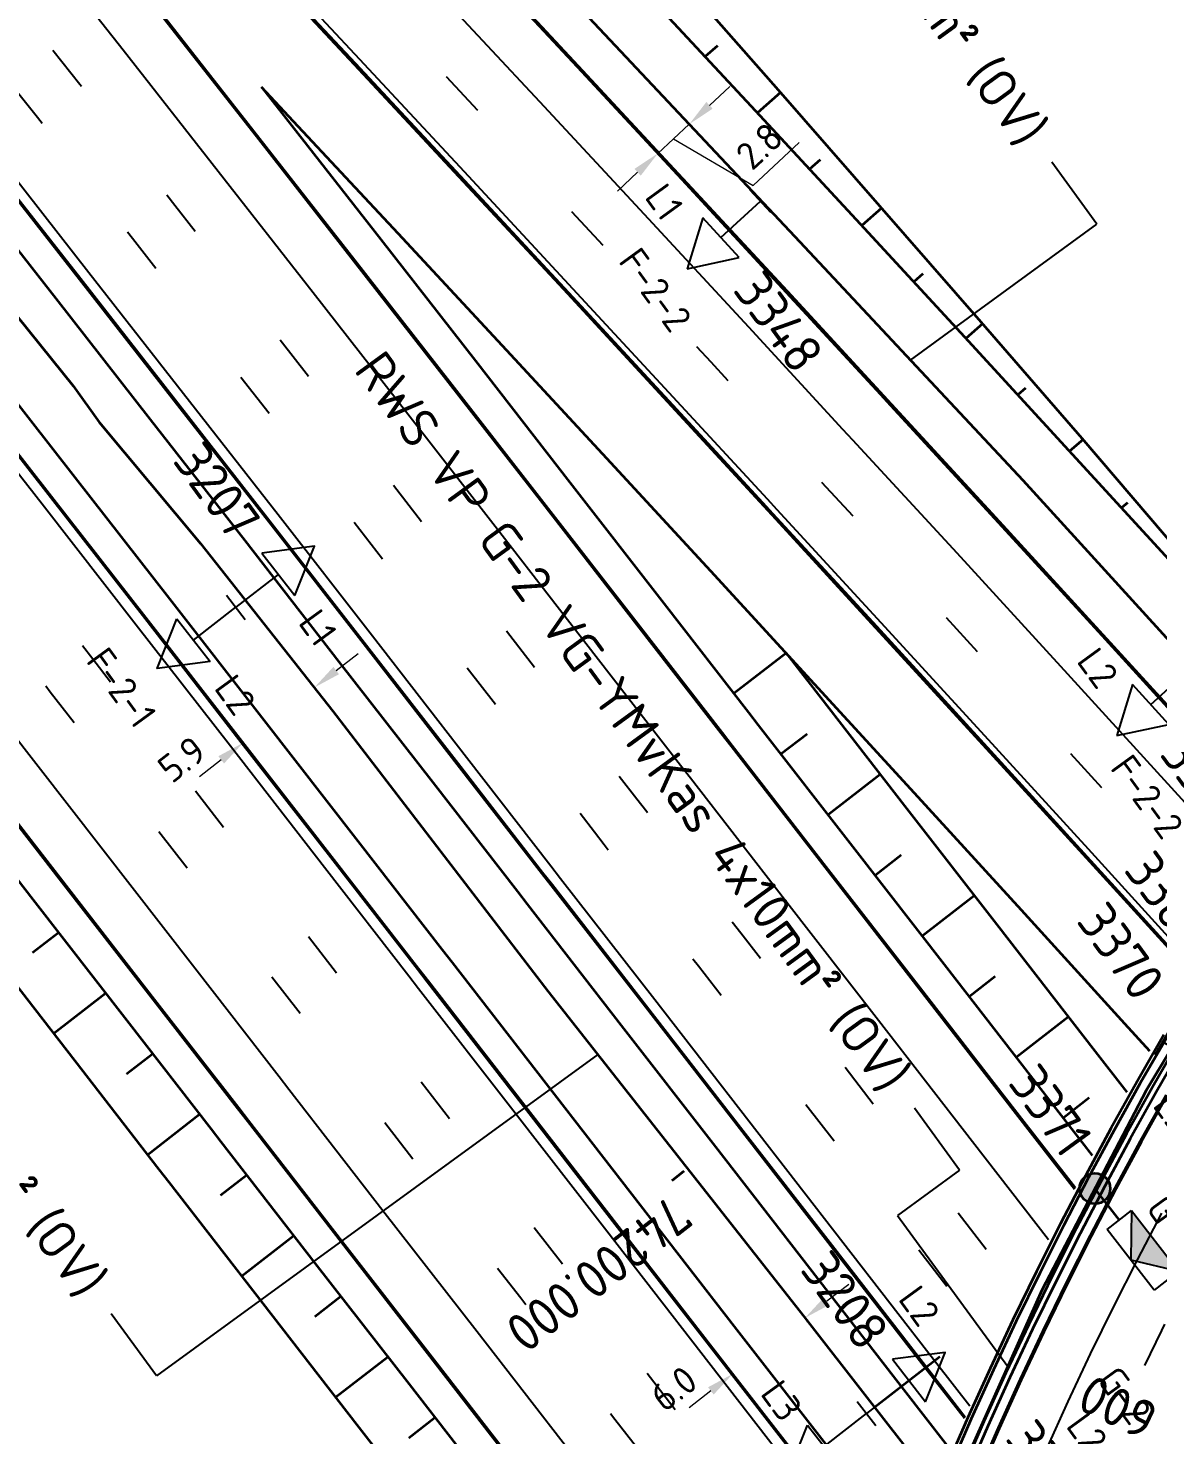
# Model space of a CAD drawing. Header units: metres. Extents: x 134219 to 139080, y 438661 to 444352.
# Drawn here: x 135195.7 to 135269.3, y 443367.6 to 443459.3 of the extents above; entities that cross this region are included whole.
import ezdxf
from ezdxf.enums import TextEntityAlignment as Align

# ---------------------------------------------------------------- set-up
doc = ezdxf.new("R2010")
doc.units = ezdxf.units.M
doc.linetypes.add('13strp', pattern=[4, 1, -3])
doc.linetypes.add('39strp', pattern=[12, 3, -9])
doc.layers.get('DEFPOINTS').update_dxf_attribs({"color": 193})
for name, color, linetype, lineweight in [('N-WE-KL-ET-T18', 1, 'Continuous', 18), ('N-WE-KL-ET-T25', 7, 'Continuous', 25), ('N-WE-KL-ET_LS_HULPSTUK_MOF-G', 10, 'Continuous', 35), ('N-WE-KL-ET_LS_OV_ARMATUUR-S', 7, 'Continuous', 25), ('N-WE-KL-ET_LS_OV_ARMATUUR-T18', 1, 'Continuous', 25), ('N-WE-KL-ET_LS_OV_KABEL-G', 10, 'KL-LS-OV-N', 35), ('N-WE-KL-ET_LS_OV_KABEL-M', 7, 'Continuous', 18), ('N-WE-KL-ET_LS_OV_KABEL-T25', 7, 'Continuous', 25), ('Utd-geleiderail-nw', 8, 'glm a2ee v014$0$f2m40080', 35), ('Utd-ondergr-nw', 8, '13strp', 35)]:
    doc.layers.add(name, color=color, linetype=linetype, lineweight=lineweight)
doc.layers.add('N-WE-KL-ET_LS_OV_ARMATUUR-T25', color=2, linetype='Continuous')
doc.layers.add('Utd-weg-nw', color=8, linetype='Continuous')
doc.styles.add('alm a2ee v011$0$Iso-rtw', font='NLCS-ISO.ttf')
doc.styles.add('alm a2ee v011$0$rtw_iso', font='NLCS-ISO.ttf')
doc.styles.add('ISO18', font='NLCS-ISO.ttf')
doc.styles.add('ISO25', font='NLCS-ISO.ttf')
doc.styles.add('NLCS-ISO', font='NLCS-ISO.ttf')
doc.styles.add('NLCS_18', font='NLCS-ISO.ttf', dxfattribs={"height": 1.8})
doc.styles.add('NLCS_25', font='NLCS-ISO.ttf', dxfattribs={"height": 2.5})
doc.linetypes.add('glm a2ee v014$0$f2m40080', pattern='A,2,-1,[160,RTW.shx,S=0.5,R=0,X=0,Y=0],-1', length=4)
doc.linetypes.add('KL-LS-OV-N', pattern='A,4,-1,[103,NLCS.SHX,S=0.75,R=0,X=0,Y=0],-1,4,-1.5,["0V",Standard,S=1,R=0,X=0,Y=-0.5],-3', length=14.5)
doc.dimstyles.new('NLCS_t18_pijl_Dimension_l3_h1', dxfattribs={"dimtxt": 1.8, "dimasz": 1.8, "dimexe": 2, "dimexo": 2, "dimgap": 0.7, "dimtad": 1, "dimdec": 1, "dimzin": 0, "dimdsep": 46, "dimtxsty": 'NLCS_18', "dimcen": 2.5, "dimdle": 2, "dimclrd": 256, "dimclre": 256, "dimclrt": 256, "dimadec": 1, "dimazin": 0, "dimtfac": 1, "dimtdec": 1, "dimtofl": 0, "dimtmove": 1, "dimatfit": 0, "dimfxl": 0, "dimtolj": 1, "dimtzin": 0, "dimlwd": 18, "dimlwe": 18, "dimarcsym": 0})

# ---------------------------------------------------------------- blocks, each defined once
blk = doc.blocks.new('SKL-ET_OV_ARMATUUR_HD_NATRIUM_2x250W-SO (1)')
for points in [[(-3.493, -1.757), (-6.493, 0), (-3.493, 1.757)], [(-3.493, 1.757), (-3.493, -1.757)], [(0, 1), (0, -1)], [(3.493, -1.757), (6.493, 0), (3.493, 1.757)], [(3.493, 1.757), (3.493, -1.757)], [(-3.493, 0), (0, 0)], [(3.493, 0), (0, 0)]]:
    blk.add_lwpolyline(points)
at = {"layer": 'N-WE-KL-ET_LS_OV_ARMATUUR-T18', "style": 'NLCS-ISO', "flags": 1}
for tag, p in [('TYPE_ARMATUUR', (3.075, -6.821)), ('VERMOGEN_LAMP', (3.075, -10.606)), ('SPIEGELSTAND', (3.075, -14.39)), ('HOOGTE_LICHTMAST', (3.075, -18.175)), ('UITLEGGERHOEK', (3.075, -21.959)), ('TYPE_LICHTMAST', (3.075, -25.744)), ('BOTSVRIENDELIJK', (3.075, -29.528)), ('POSITIE_LICHTMAST', (3.075, -33.313)), ('KABELAANSLUITNG', (3.075, -37.097)), ('VOEDINGSPUNT', (3.075, -48.451))]:
    blk.add_attdef(tag, p, '', height=1.8, dxfattribs=at)
at = {"layer": 'N-WE-KL-ET_LS_OV_ARMATUUR-T18', "style": 'NLCS-ISO'}
for tag, p in [('FASE-AANSLUITING_1', (3.075, -40.882)), ('FASE-AANSLUITING_2', (3.075, -44.666)), ('GROEPSNUMMER', (3.075, -52.235))]:
    blk.add_attdef(tag, p, '', height=1.8, dxfattribs=at)
at = {"layer": 'N-WE-KL-ET_LS_OV_ARMATUUR-T25', "style": 'NLCS-ISO'}
for tag, p in [('MASTNUMMER', (3.075, 7.391)), ('TYPE_SYMBOOL', (3.075, 3.606))]:
    blk.add_attdef(tag, p, '', height=2.5, dxfattribs=at)
blk = doc.blocks.new('SKL-ET_OV_ARMATUUR_HD_NATRIUM_1x250W-SO (3)')
for p, q in [((6.493, 0), (3.493, 1.757)), ((3.493, -1.757), (6.493, 0))]:
    blk.add_line(p, q)
for points in [[(0, 1), (0, -1)], [(3.493, 1.757), (3.493, -1.757)], [(3.493, 0), (0, 0)]]:
    blk.add_lwpolyline(points)
at = {"layer": 'N-WE-KL-ET_LS_OV_ARMATUUR-T18', "style": 'ISO18', "flags": 1}
for tag, p in [('TYPE_ARMATUUR', (3.075, -6.821)), ('VERMOGEN_LAMP', (3.075, -10.606)), ('SPIEGELSTAND', (3.075, -14.39)), ('HOOGTE_LICHTMAST', (3.075, -18.175)), ('UITLEGGERHOEK', (3.075, -21.959)), ('TYPE_LICHTMAST', (3.075, -25.744)), ('BOTSVRIENDELIJK', (3.075, -29.528)), ('POSITIE_LICHTMAST', (3.075, -33.313)), ('KABELAANSLUITNG', (3.075, -37.097)), ('VOEDINGSPUNT', (3.075, -44.666))]:
    blk.add_attdef(tag, p, '', height=1.8, dxfattribs=at)
at = {"layer": 'N-WE-KL-ET_LS_OV_ARMATUUR-T18', "style": 'ISO18'}
for tag, p in [('FASE-AANSLUITING_1', (3.075, -40.882)), ('GROEPSNUMMER', (3.075, -48.451))]:
    blk.add_attdef(tag, p, '', height=1.8, dxfattribs=at)
at = {"layer": 'N-WE-KL-ET_LS_OV_ARMATUUR-T25', "style": 'ISO25'}
for tag, p in [('MASTNUMMER', (3.075, 7.391)), ('TYPE_SYMBOOL', (3.075, 3.606))]:
    blk.add_attdef(tag, p, '', height=2.5, dxfattribs=at)
blk = doc.blocks.new('SKL-ET_OV_ARMATUUR_SPECIAAL_1x70W-SO (1)')
blk.add_hatch(color=256).paths.add_polyline_path([(-2.5, -2), (2.5, -2), (0, 0)])
for p, q in [((-2.5, 0), (-2.5, -2)), ((2.5, 0), (-2.5, 0)), ((-2.5, -2), (0, 0)), ((0, 0), (2.5, -2)), ((2.5, -2), (2.5, 0)), ((-2.5, -2), (2.5, -2))]:
    blk.add_line(p, q)
at = {"layer": 'N-WE-KL-ET_LS_OV_ARMATUUR-T18', "style": 'NLCS-ISO', "flags": 1}
for tag, p in [('TYPE_ARMATUUR', (0, -8.681)), ('VERMOGEN_LAMP', (0, -12.465)), ('SPIEGELSTAND', (0, -16.25)), ('POSITIE_ARMATUUR', (0, -20.034)), ('KABELAANSLUITNG', (0, -23.819)), ('VOEDINGSPUNT', (0, -31.388))]:
    blk.add_attdef(tag, p, '', height=1.8, dxfattribs=at)
at = {"layer": 'N-WE-KL-ET_LS_OV_ARMATUUR-T18', "style": 'NLCS-ISO'}
for tag, p in [('FASE-AANSLUITING', (0, -27.603)), ('GROEPSNUMMER', (0, -35.172))]:
    blk.add_attdef(tag, p, '', height=1.8, dxfattribs=at)
at = {"layer": 'N-WE-KL-ET_LS_OV_ARMATUUR-T25', "style": 'NLCS-ISO'}
for tag, p, height in [('MASTNUMMER', (0, 6.36), 2.5), ('TYPE_SYMBOOL', (0, 2.575), 2.25)]:
    blk.add_attdef(tag, p, '', height=height, dxfattribs=at)
blk = doc.blocks.new('SKL-ET_HULP_MOF_AFDEKMOF_SO')
at = {"ltscale": 10}
h = blk.add_hatch(color=256, dxfattribs=at)
edge = h.paths.add_edge_path()
edge.add_arc((0, 0), 1, 0, 360)
blk.add_circle((0, 0), 1)
at = {"layer": 'N-WE-KL-ET-T18', "style": 'NLCS-ISO', "flags": 1}
for tag, p in [('OMSCHRIJVING_LEGENDA', (0, -8.431)), ('LOCATIE', (0, -12.215)), ('MASTNUMMER', (0, -16)), ('VAN', (0, -19.784)), ('NAAR', (0, -23.569)), ('AFTAKKING', (0, -27.353)), ('VOEDINGSPUNT', (0, -31.138)), ('GROEPSNUMMER', (0, -34.922)), ('POSITIE_X', (0, -38.707)), ('POSITIE_Y', (0, -42.491)), ('OVERIGE_OPMERKING(EN)_2', (0, -50.06))]:
    blk.add_attdef(tag, p, '', height=1.8, dxfattribs=at)
at = {"layer": 'N-WE-KL-ET-T18', "style": 'NLCS-ISO'}
blk.add_attdef('OVERIGE_OPMERKING(EN)_1', (0, -46.276), '', height=1.8, dxfattribs=at)
at = {"layer": 'N-WE-KL-ET-T25', "style": 'NLCS-ISO'}
blk.add_attdef('SOORT_MOF', (0, 2.715), '', height=2.25, dxfattribs=at)
blk = doc.blocks.new('*D431')
at = {"layer": 'DEFPOINTS', "color": 0, "transparency": 16777216}
for p in [(135238.797, 443452.994), (135238.797, 443452.994), (135236.75, 443451.089)]:
    blk.add_point(p, dxfattribs=at)
at = {"layer": 'N-WE-KL-ET_LS_OV_KABEL-M', "linetype": 'Continuous', "lineweight": 18, "transparency": 16777216}
for p, q in [((135240.114, 443454.22), (135241.432, 443455.446)), ((135236.75, 443451.089), (135238.797, 443452.994)), ((135237.773, 443452.041), (135242.953, 443449.007)), ((135242.953, 443449.007), (135245.955, 443451.801)), ((135235.432, 443449.863), (135234.115, 443448.636))]:
    blk.add_line(p, q, dxfattribs=at)
at = {"layer": 'N-WE-KL-ET_LS_OV_KABEL-M', "lineweight": 18, "transparency": 16777216}
for p, q in [((135238.797, 443452.994), (135240.159, 443451.53)), ((135236.75, 443451.089), (135238.113, 443449.625))]:
    blk.add_line(p, q, dxfattribs=at)
at = {"layer": 'N-WE-KL-ET_LS_OV_KABEL-M', "transparency": 16777216}
for points in [[(135239.91, 443454.44), (135240.319, 443454.001), (135238.797, 443452.994)], [(135235.228, 443450.082), (135235.637, 443449.643), (135236.75, 443451.089)]]:
    blk.add_solid(points, dxfattribs=at)
at = {"layer": 'N-WE-KL-ET_LS_OV_KABEL-M', "transparency": 16777216, "insert": (135243.364, 443451.575), "char_height": 1.8, "attachment_point": 5, "rotation": 42.94367, "style": 'NLCS_18'}
blk.add_mtext('\\A1;2.8', dxfattribs=at)
blk = doc.blocks.new('*D449')
at = {"layer": 'DEFPOINTS', "color": 0, "transparency": 16777216}
for p in [(135214.376, 443416.291), (135214.376, 443416.291), (135209.73, 443412.683)]:
    blk.add_point(p, dxfattribs=at)
at = {"layer": 'N-WE-KL-ET_LS_OV_KABEL-M', "linetype": 'Continuous', "lineweight": 18, "transparency": 16777216}
for p, q in [((135215.798, 443417.395), (135217.22, 443418.499)), ((135208.308, 443411.579), (135206.886, 443410.476))]:
    blk.add_line(p, q, dxfattribs=at)
at = {"layer": 'N-WE-KL-ET_LS_OV_KABEL-M', "lineweight": 18, "transparency": 16777216}
for p, q in [((135214.376, 443416.291), (135215.603, 443414.711)), ((135209.73, 443412.683), (135210.956, 443411.103))]:
    blk.add_line(p, q, dxfattribs=at)
at = {"layer": 'N-WE-KL-ET_LS_OV_KABEL-M', "transparency": 16777216}
for points in [[(135215.614, 443417.632), (135215.982, 443417.158), (135214.376, 443416.291)], [(135208.124, 443411.816), (135208.492, 443411.342), (135209.73, 443412.683)]]:
    blk.add_solid(points, dxfattribs=at)
at = {"layer": 'N-WE-KL-ET_LS_OV_KABEL-M', "transparency": 16777216, "insert": (135205.742, 443411.613), "char_height": 1.8, "attachment_point": 5, "rotation": 37.82451, "style": 'NLCS_18'}
blk.add_mtext('\\A1;5.9', dxfattribs=at)
blk = doc.blocks.new('*D450')
at = {"layer": 'DEFPOINTS', "color": 0, "transparency": 16777216}
for p in [(135246.334, 443375.218), (135246.334, 443375.218), (135241.624, 443371.565)]:
    blk.add_point(p, dxfattribs=at)
at = {"layer": 'N-WE-KL-ET_LS_OV_KABEL-M', "lineweight": 18, "transparency": 16777216}
for p, q in [((135246.334, 443375.218), (135245.109, 443376.799)), ((135241.624, 443371.565), (135240.398, 443373.146))]:
    blk.add_line(p, q, dxfattribs=at)
at = {"layer": 'N-WE-KL-ET_LS_OV_KABEL-M', "linetype": 'Continuous', "lineweight": 18, "transparency": 16777216}
for p, q in [((135247.757, 443376.322), (135249.179, 443377.425)), ((135240.201, 443370.462), (135238.779, 443369.359))]:
    blk.add_line(p, q, dxfattribs=at)
at = {"layer": 'N-WE-KL-ET_LS_OV_KABEL-M', "transparency": 16777216}
for points in [[(135247.573, 443376.559), (135247.941, 443376.084), (135246.334, 443375.218)], [(135240.018, 443370.699), (135240.385, 443370.225), (135241.624, 443371.565)]]:
    blk.add_solid(points, dxfattribs=at)
at = {"layer": 'N-WE-KL-ET_LS_OV_KABEL-M', "transparency": 16777216, "insert": (135237.787, 443370.614), "char_height": 1.8, "attachment_point": 5, "rotation": 37.79511, "style": 'NLCS_18'}
blk.add_mtext('\\A1;6.0', dxfattribs=at)

msp = doc.modelspace()

# ---------------------------------------------------------------- linework, layer by layer
at = {"layer": 'N-WE-KL-ET_LS_OV_KABEL-G', "flags": 128}
for points in [[(135533.092, 443210.04), (135533.535, 443210.759), (135534.343, 443212.229), (135533.528, 443212.567), (135528.772, 443203.137), (135525.989, 443204.277), (135479.738, 443235.112), (135473.517, 443239.231), (135463.956, 443246.918), (135443.327, 443261.303), (135429.709, 443270.851), (135415.459, 443281.65), (135402.01, 443292.438), (135387.865, 443304.349), (135376.424, 443314.545), (135366.623, 443323.695), (135358.679, 443331.247), (135352.874, 443337.283), (135339.952, 443350.762), (135329.776, 443361.208), (135324.303, 443365.552), (135315.614, 443372.982), (135275.562, 443416.107), (135273.401, 443419.458), (135270.331, 443419.034), (135260.539, 443429.783), (135245.69, 443445.653), (135226.755, 443465.817), (135208.161, 443486.076), (135184.337, 443511.159), (135171.106, 443525.502), (135145.778, 443551.185), (135137.552, 443561.265), (135111.823, 443587.421), (135096.517, 443601.573), (135096.581, 443601.642), (135094.961, 443603.186), (135072.155, 443625.469), (135049.888, 443646.392), (135049.859, 443646.372)], [(135266.812, 443381.594), (135265.221, 443383.646)], [(135255.119, 443372.678), (135250.871, 443369.383)]]:
    msp.add_lwpolyline(points, dxfattribs=at)
for points, elevation in [([(135028.791, 443628.212), (135029.429, 443628.499), (135031.215, 443626.78), (135031.77, 443626.036), (135031.717, 443624.461), (135052.283, 443604.284), (135079.826, 443576.697), (135079.681, 443576.86), (135107.02, 443546.266), (135128.475, 443521.399), (135135.828, 443512.885), (135160.14, 443483.986), (135177.303, 443462.483), (135198.671, 443435.935), (135200.352, 443433.581), (135206.963, 443425.677), (135215.588, 443414.756), (135229.59, 443396.504), (135246.512, 443374.993), (135246.49, 443375.006), (135294.884, 443312.895), (135333.287, 443263.089), (135371.731, 443213.181), (135406.65, 443167.972), (135427.92, 443140.404), (135453.984, 443108.378), (135454.935, 443105.985), (135457.196, 443102.601), (135480.28, 443072.391), (135496.144, 443052.166), (135531.445, 443005.868), (135550.731, 442980.132), (135566.747, 442957.086), (135582.351, 442934.835), (135591.75, 442921.241), (135600.66, 442908.466), (135623.1, 442873.097), (135810.94, 442567.72), (135811.574, 442566.242), (135890.003, 442440.492), (135917.509, 442397.788), (135918.361, 442396.368), (135921.308, 442391.573), (135924.118, 442387.088), (135993.388, 442276.103), (135998.088, 442268.147), (136009.985, 442249.338), (136029.664, 442217.436), (136035.64, 442207.918), (136051.526, 442183.815), (136063.882, 442163.962), (136083.422, 442134.873), (136087.677, 442128.392), (136098.452, 442110.211), (136094.165, 442107.281)], 1.814), ([(135529.9, 443571.875), (135523.79, 443568.374), (135513.946, 443562.397), (135500.618, 443554.834), (135497.127, 443552.893), (135485.442, 443546.346), (135476.713, 443541.44), (135465.438, 443534.876), (135455.272, 443529.64), (135450.451, 443527.984), (135439.153, 443522.461), (135433.339, 443519.575), (135415.868, 443511.311), (135400.803, 443504.549), (135389.184, 443499.078), (135377.101, 443493.401), (135361.318, 443485.239), (135349.162, 443477.672), (135342.125, 443472.758), (135333.617, 443466.603), (135324.792, 443459.256), (135322.366, 443457.346), (135310.064, 443446.127), (135304.584, 443440.292), (135302.487, 443438.14), (135300.612, 443436.914), (135300.632, 443436.922), (135300.606, 443436.747), (135297.969, 443433.343), (135287.537, 443419.258), (135283.531, 443413.488), (135275.252, 443401.159), (135268.552, 443390.028), (135261.769, 443377.032), (135253.948, 443359.543), (135249.283, 443346.731), (135245.327, 443333.985), (135239.582, 443308.498), (135238.411, 443302.213), (135237.077, 443299.825), (135235.322, 443288.355), (135234.738, 443284.025), (135234.363, 443271.554), (135234.551, 443258.583), (135234.553, 443258.608), (135234.172, 443256.929), (135234.544, 443246.911), (135234.533, 443246.867)], 7.177)]:
    msp.add_lwpolyline(points, dxfattribs=dict(at, elevation=elevation))
at = {"layer": 'N-WE-KL-ET_LS_OV_KABEL-T25'}
for p, q in [((135265.35, 443446.471), (135262.407, 443450.512)), ((135253.203, 443437.624), (135265.35, 443446.471)), ((135232.83, 443392.385), (135204.087, 443371.452)), ((135256.406, 443384.841), (135253.463, 443388.882)), ((135256.406, 443384.841), (135252.364, 443381.897)), ((135204.087, 443371.452), (135201.143, 443375.493))]:
    msp.add_line(p, q, dxfattribs=at)
msp.add_lwpolyline([(135252.364, 443381.897), (135259.539, 443372.045)], dxfattribs=at)
at = {"layer": 'Utd-geleiderail-nw', "linetype": 'Continuous', "flags": 128}
for points in [[(135153.764, 443496.368), (135160.104, 443488.618), (135163.871, 443483.979), (135166.412, 443480.838), (135172.685, 443473.038), (135178.931, 443465.215), (135185.151, 443457.373), (135191.349, 443449.515), (135197.528, 443441.644), (135203.69, 443433.761), (135209.839, 443425.87), (135215.978, 443417.974), (135222.111, 443410.072), (135227.604, 443402.991), (135228.241, 443402.17), (135234.369, 443394.267), (135240.497, 443386.365), (135246.626, 443378.463), (135252.754, 443370.561), (135256.902, 443365.213), (135258.883, 443362.659), (135265.011, 443354.757), (135271.139, 443346.855)], [(135148.974, 443492.431), (135155.298, 443484.701), (135159.055, 443480.075), (135161.586, 443476.945), (135167.847, 443469.161), (135174.08, 443461.354), (135180.288, 443453.527), (135186.477, 443445.681), (135192.647, 443437.82), (135198.802, 443429.946), (135204.947, 443422.062), (135211.083, 443414.168), (135217.213, 443406.271), (135222.705, 443399.191), (135223.341, 443398.37), (135229.47, 443390.468), (135235.598, 443382.566), (135241.726, 443374.664), (135247.855, 443366.762), (135252.003, 443361.413), (135253.983, 443358.86), (135260.112, 443350.958), (135266.24, 443343.055), (135272.368, 443335.153)], [(135270.711, 443393.267), (135268.97, 443390.246), (135267.271, 443387.201), (135265.615, 443384.133), (135264.002, 443381.042), (135262.431, 443377.929), (135260.904, 443374.794), (135259.421, 443371.638), (135257.982, 443368.463), (135256.587, 443365.267)]]:
    msp.add_lwpolyline(points, dxfattribs=at)
at = {"layer": 'Utd-ondergr-nw', "color": 7, "linetype": 'Continuous'}
msp.add_line((135238.443, 443384.772), (135237.653, 443384.159), dxfattribs=at)
at = {"layer": 'Utd-ondergr-nw', "linetype": 'Continuous', "flags": 128}
for points in [[(135281.306, 443412.279), (135277.065, 443416.936), (135276.002, 443418.101), (135270.303, 443424.338), (135263.528, 443431.73), (135256.742, 443439.11), (135249.944, 443446.48), (135243.134, 443453.839), (135236.312, 443461.187), (135229.479, 443468.525), (135225.067, 443473.25), (135222.634, 443475.851), (135215.777, 443483.166), (135210.922, 443488.332), (135208.909, 443490.47), (135202.029, 443497.764), (135195.137, 443505.046), (135188.233, 443512.317), (135181.318, 443519.577), (135174.392, 443526.827), (135167.453, 443534.065), (135160.503, 443541.291), (135154.5, 443547.515)], [(135277.513, 443406.716), (135272.226, 443412.522), (135265.47, 443419.916), (135258.703, 443427.3), (135251.924, 443434.673), (135251.273, 443435.38), (135245.133, 443442.035), (135238.33, 443449.387), (135231.516, 443456.727), (135224.69, 443464.057), (135220.282, 443468.777), (135217.852, 443471.375), (135211.002, 443478.683), (135206.152, 443483.843), (135204.141, 443485.98), (135197.268, 443493.265), (135190.383, 443500.54), (135183.487, 443507.804), (135176.579, 443515.056), (135169.66, 443522.298), (135162.729, 443529.528), (135155.786, 443536.748), (135149.789, 443542.965)], [(135277.553, 443406.776), (135272.278, 443412.569), (135265.522, 443419.964), (135258.755, 443427.348), (135251.975, 443434.721), (135245.184, 443442.083), (135238.382, 443449.434), (135231.567, 443456.775), (135224.741, 443464.104), (135220.333, 443468.825), (135217.903, 443471.423), (135211.053, 443478.731), (135206.203, 443483.891), (135204.192, 443486.028), (135197.319, 443493.313), (135190.434, 443500.588), (135183.538, 443507.852), (135176.63, 443515.104), (135169.71, 443522.346), (135162.779, 443529.577), (135155.836, 443536.796), (135149.84, 443543.013)], [(135146.053, 443531.788), (135147.311, 443530.309), (135153.835, 443522.58), (135160.312, 443514.821), (135166.743, 443507.035), (135173.132, 443499.225), (135176.638, 443494.909), (135179.482, 443491.393), (135185.796, 443483.542), (135192.077, 443475.675), (135198.328, 443467.794), (135204.553, 443459.903), (135210.754, 443452.003), (135216.934, 443444.097), (135223.098, 443436.188), (135229.247, 443428.278), (135235.385, 443420.37), (135240.879, 443413.286), (135241.516, 443412.465), (135247.644, 443404.563), (135253.773, 443396.661), (135259.901, 443388.759), (135263.89, 443383.616)], [(135271.718, 443397.557), (135271.237, 443398.086), (135264.505, 443405.48), (135257.761, 443412.862), (135251.005, 443420.233), (135244.237, 443427.594), (135243.587, 443428.3), (135237.457, 443434.944), (135230.666, 443442.283), (135223.863, 443449.611), (135217.048, 443456.929), (135212.647, 443461.641), (135210.222, 443464.235), (135203.383, 443471.53), (135198.541, 443476.682), (135196.534, 443478.815), (135189.672, 443486.088), (135182.799, 443493.351), (135175.914, 443500.602), (135169.018, 443507.843), (135162.11, 443515.072), (135155.191, 443522.291), (135148.26, 443529.498), (135146.053, 443531.788)], [(135271.681, 443397.494), (135271.186, 443398.039), (135264.453, 443405.432), (135257.709, 443412.815), (135250.953, 443420.186), (135244.185, 443427.547), (135237.406, 443434.897), (135230.615, 443442.236), (135223.812, 443449.564), (135216.997, 443456.881), (135212.596, 443461.593), (135210.17, 443464.187), (135203.332, 443471.482), (135198.49, 443476.634), (135196.483, 443478.767), (135189.621, 443486.04), (135182.748, 443493.303), (135175.863, 443500.554), (135168.967, 443507.795), (135162.059, 443515.024), (135155.14, 443522.242), (135148.209, 443529.449), (135147.558, 443530.125)], [(135147.558, 443530.125), (135153.889, 443522.625), (135160.365, 443514.866), (135166.797, 443507.079), (135173.186, 443499.269), (135176.692, 443494.953), (135179.536, 443491.437), (135185.851, 443483.586), (135192.132, 443475.718), (135198.383, 443467.838), (135204.608, 443459.946), (135210.809, 443452.046), (135216.989, 443444.14), (135223.153, 443436.231), (135229.302, 443428.321), (135235.441, 443420.412), (135240.935, 443413.329), (135241.571, 443412.508), (135247.7, 443404.606), (135253.828, 443396.704), (135259.957, 443388.802), (135263.926, 443383.684)], [(135281.407, 443412.423), (135277.38, 443417.223), (135270.904, 443424.889), (135264.388, 443432.519), (135257.819, 443440.103), (135251.213, 443447.653), (135244.605, 443455.202), (135237.995, 443462.752), (135231.384, 443470.302), (135227.12, 443475.17), (135224.771, 443477.851), (135218.148, 443485.392), (135213.457, 443490.717), (135211.513, 443492.923), (135204.876, 443500.454), (135198.242, 443507.989)], [(135148.909, 443505.354), (135155.294, 443497.625), (135161.64, 443489.867), (135165.124, 443485.578), (135167.951, 443482.083), (135174.23, 443474.275), (135180.48, 443466.447), (135186.704, 443458.601), (135192.905, 443450.739), (135199.086, 443442.865), (135205.251, 443434.979), (135211.402, 443427.086), (135217.543, 443419.187), (135223.676, 443411.285), (135229.169, 443404.204), (135229.805, 443403.383), (135235.934, 443395.481), (135242.062, 443387.579), (135248.19, 443379.677), (135254.319, 443371.775), (135256.715, 443368.685)], [(135148.963, 443505.399), (135155.348, 443497.669), (135161.694, 443489.911), (135165.178, 443485.622), (135168.006, 443482.127), (135174.285, 443474.319), (135180.535, 443466.491), (135186.759, 443458.644), (135192.96, 443450.783), (135199.142, 443442.908), (135205.306, 443435.022), (135211.457, 443427.129), (135217.598, 443419.23), (135223.731, 443411.328), (135229.224, 443404.247), (135229.861, 443403.426), (135235.989, 443395.524), (135242.117, 443387.622), (135248.246, 443379.72), (135254.374, 443371.818), (135256.747, 443368.758)], [(135153.707, 443483.407), (135157.176, 443479.137), (135159.992, 443475.656), (135166.247, 443467.879), (135172.475, 443460.078), (135178.68, 443452.255), (135184.865, 443444.414), (135191.033, 443436.556), (135197.186, 443428.685), (135203.329, 443420.803), (135209.463, 443412.912), (135215.593, 443405.015), (135221.085, 443397.935), (135221.721, 443397.114), (135227.85, 443389.212), (135233.978, 443381.309), (135240.107, 443373.407), (135246.235, 443365.505), (135248.641, 443362.403), (135252.208, 443357.803)], [(135153.762, 443483.452), (135157.231, 443479.181), (135160.046, 443475.7), (135166.301, 443467.923), (135172.53, 443460.121), (135178.735, 443452.299), (135184.92, 443444.457), (135191.088, 443436.6), (135197.241, 443428.728), (135203.384, 443420.846), (135209.519, 443412.955), (135215.648, 443405.058), (135221.14, 443397.977), (135221.777, 443397.157), (135227.905, 443389.254), (135234.033, 443381.352), (135240.162, 443373.45), (135246.29, 443365.548), (135248.696, 443362.446), (135252.238, 443357.88)], [(135129.022, 443479.929), (135130.935, 443477.605), (135137.191, 443469.958), (135140.628, 443465.727), (135143.419, 443462.276), (135149.624, 443454.561), (135155.808, 443446.815), (135161.974, 443439.042), (135168.125, 443431.244), (135174.264, 443423.422), (135180.395, 443415.581), (135186.519, 443407.721), (135192.641, 443399.846), (135198.764, 443391.959), (135204.253, 443384.881), (135204.89, 443384.06), (135211.018, 443376.158), (135217.147, 443368.256), (135223.275, 443360.354), (135229.404, 443352.452), (135231.81, 443349.349), (135235.532, 443344.55), (135241.66, 443336.648), (135244.15, 443333.438)], [(135154.681, 443458.612), (135160.879, 443450.85), (135167.056, 443443.062), (135173.218, 443435.25), (135179.366, 443427.418), (135185.503, 443419.568), (135191.633, 443411.701), (135197.759, 443403.821), (135203.884, 443395.931), (135209.374, 443388.852), (135210.011, 443388.031), (135216.139, 443380.129), (135222.267, 443372.227), (135228.396, 443364.325), (135234.524, 443356.423), (135236.93, 443353.321), (135240.652, 443348.521), (135246.397, 443341.114)], [(135154.736, 443458.656), (135160.933, 443450.894), (135167.111, 443443.105), (135173.273, 443435.294), (135179.421, 443427.461), (135185.558, 443419.611), (135191.688, 443411.744), (135197.814, 443403.864), (135203.939, 443395.974), (135209.429, 443388.895), (135210.066, 443388.074), (135216.194, 443380.172), (135222.323, 443372.27), (135228.451, 443364.368), (135234.579, 443356.466), (135236.986, 443353.363), (135240.708, 443348.564), (135246.423, 443341.195)], [(135240.638, 443458.106), (135239.832, 443457.4)], [(135152.98, 443457.249), (135159.173, 443449.493), (135165.347, 443441.71), (135171.504, 443433.902), (135177.649, 443426.074), (135183.784, 443418.226), (135189.913, 443410.362), (135196.037, 443402.484), (135202.161, 443394.594), (135207.651, 443387.516), (135208.288, 443386.695), (135214.416, 443378.793), (135220.545, 443370.891), (135226.673, 443362.989), (135232.801, 443355.087), (135235.208, 443351.985), (135238.93, 443347.185), (135245.058, 443339.283), (135245.62, 443338.558)], [(135210.942, 443455.41), (135212.525, 443453.39), (135218.708, 443445.481), (135224.873, 443437.57), (135231.024, 443429.658), (135237.163, 443421.749), (135242.657, 443414.665), (135243.294, 443413.844), (135249.422, 443405.942), (135255.551, 443398.04), (135261.679, 443390.138), (135265.043, 443385.801)], [(135268.798, 443392.592), (135267.168, 443394.387), (135260.441, 443401.773), (135253.703, 443409.149), (135246.953, 443416.514), (135240.191, 443423.868), (135233.418, 443431.212), (135226.632, 443438.544), (135219.835, 443445.866), (135213.026, 443453.177), (135210.942, 443455.41)], [(135244.738, 443455.05), (135243.233, 443453.732)], [(135247.332, 443450.675), (135246.632, 443450.062)], [(135251.324, 443447.525), (135250.027, 443446.39)], [(135254.02, 443443.24), (135253.42, 443442.715)], [(135257.909, 443439.999), (135256.807, 443439.04)], [(135260.69, 443435.793), (135260.192, 443435.361)], [(135264.456, 443432.44), (135263.573, 443431.681)], [(135267.33, 443428.32), (135266.952, 443427.997)], [(135245.101, 443418.53), (135241.704, 443415.895)], [(135245.101, 443418.53), (135246.055, 443417.3), (135246.692, 443416.479), (135252.82, 443408.577), (135258.949, 443400.675), (135265.077, 443392.773), (135267.289, 443389.921)], [(135246.467, 443413.261), (135244.768, 443411.944)], [(135251.23, 443410.628), (135247.832, 443407.993)], [(135252.595, 443405.359), (135250.896, 443404.042)], [(135257.358, 443402.726), (135253.96, 443400.091)], [(135196.006, 443399.017), (135197.705, 443400.336)], [(135258.724, 443397.457), (135257.025, 443396.14)], [(135197.374, 443393.749), (135200.771, 443396.385)], [(135263.487, 443394.824), (135260.089, 443392.189)], [(135269.71, 443393.656), (135267.964, 443390.621), (135266.26, 443387.562), (135264.599, 443384.48), (135262.981, 443381.375), (135261.406, 443378.247), (135259.875, 443375.098), (135258.388, 443371.928), (135256.945, 443368.738), (135255.546, 443365.528)], [(135269.918, 443393.535), (135268.173, 443390.503), (135266.471, 443387.447), (135264.811, 443384.367), (135263.195, 443381.265), (135261.621, 443378.141), (135260.091, 443374.995), (135258.606, 443371.828), (135257.164, 443368.641), (135255.766, 443365.434)], [(135202.138, 443391.116), (135203.837, 443392.434)], [(135270.941, 443392.937), (135269.204, 443389.919), (135268.251, 443388.208), (135267.51, 443386.877), (135265.858, 443383.812), (135264.249, 443380.725), (135262.684, 443377.615), (135261.161, 443374.484), (135259.682, 443371.332), (135258.247, 443368.16), (135256.856, 443364.968)], [(135269.866, 443389.738), (135268.175, 443386.705), (135266.525, 443383.65), (135264.918, 443380.571), (135263.354, 443377.471), (135261.834, 443374.349), (135260.356, 443371.207), (135258.923, 443368.044), (135257.534, 443364.861)], [(135269.927, 443389.703), (135268.236, 443386.672), (135266.587, 443383.617), (135264.981, 443380.539), (135263.417, 443377.44), (135261.897, 443374.319), (135260.42, 443371.177), (135258.987, 443368.015), (135257.598, 443364.834)], [(135264.852, 443389.555), (135263.153, 443388.238)], [(135203.504, 443385.848), (135206.901, 443388.483)], [(135208.267, 443383.214), (135209.966, 443384.532)], [(135209.632, 443377.946), (135213.03, 443380.581)], [(135214.395, 443375.312), (135216.094, 443376.63)], [(135215.76, 443370.044), (135219.158, 443372.679)], [(135220.524, 443367.41), (135222.222, 443368.728)]]:
    msp.add_lwpolyline(points, dxfattribs=at)
at = {"layer": 'Utd-weg-nw', "linetype": '39strp', "flags": 128}
for points in [[(134972.859, 443666.555), (134978.725, 443661.261), (134979.343, 443660.702), (134986.71, 443654), (134994.045, 443647.268), (135001.345, 443640.503), (135008.606, 443633.702), (135015.826, 443626.863), (135023.002, 443619.984), (135027.175, 443615.942), (135030.131, 443613.06), (135037.214, 443606.09), (135044.25, 443599.073), (135051.239, 443592.009), (135056.173, 443586.965), (135058.181, 443584.899), (135065.075, 443577.743), (135071.921, 443570.54), (135078.719, 443563.293), (135085.469, 443556), (135092.17, 443548.662), (135098.821, 443541.28), (135105.424, 443533.854), (135111.977, 443526.383), (135113.473, 443524.663), (135118.48, 443518.869), (135124.939, 443511.311), (135131.354, 443503.711), (135137.73, 443496.073), (135144.069, 443488.399), (135150.373, 443480.692), (135153.835, 443476.43), (135156.646, 443472.955), (135162.891, 443465.19), (135169.111, 443457.4), (135175.308, 443449.588), (135181.486, 443441.755), (135187.648, 443433.905), (135193.796, 443426.04), (135199.935, 443418.162), (135206.067, 443410.274), (135212.196, 443402.379), (135217.687, 443395.299), (135218.323, 443394.478), (135224.452, 443386.576), (135230.58, 443378.674), (135236.709, 443370.772), (135242.837, 443362.87), (135245.243, 443359.768), (135248.965, 443354.968), (135250.431, 443353.078)], [(134970.518, 443663.954), (134976.376, 443658.667), (134976.993, 443658.109), (134984.349, 443651.416), (134991.672, 443644.695), (134998.959, 443637.942), (135006.207, 443631.154), (135013.412, 443624.329), (135020.572, 443617.465), (135024.736, 443613.433), (135027.685, 443610.558), (135034.751, 443603.604), (135041.77, 443596.603), (135048.743, 443589.556), (135053.665, 443584.524), (135055.668, 443582.462), (135062.546, 443575.323), (135069.376, 443568.137), (135076.158, 443560.907), (135082.892, 443553.631), (135089.577, 443546.311), (135096.213, 443538.946), (135102.8, 443531.537), (135109.338, 443524.084), (135110.831, 443522.368), (135115.827, 443516.587), (135122.271, 443509.045), (135128.674, 443501.461), (135135.037, 443493.837), (135141.365, 443486.177), (135147.659, 443478.482), (135151.116, 443474.226), (135153.923, 443470.756), (135160.16, 443463.002), (135166.372, 443455.221), (135172.563, 443447.417), (135178.735, 443439.591), (135184.892, 443431.747), (135191.037, 443423.887), (135197.173, 443416.013), (135203.303, 443408.128), (135209.43, 443400.234), (135214.921, 443393.154), (135215.558, 443392.333), (135221.686, 443384.431), (135227.815, 443376.529), (135233.943, 443368.627), (135240.071, 443360.725), (135242.478, 443357.623), (135246.2, 443352.823), (135249.038, 443349.163)], [(135273.761, 443400.885), (135267.276, 443408.007), (135260.527, 443415.393), (135253.767, 443422.769), (135246.995, 443430.135), (135246.345, 443430.84), (135240.212, 443437.489), (135233.416, 443444.832), (135226.609, 443452.165), (135219.79, 443459.487), (135215.387, 443464.202), (135212.96, 443466.797), (135206.117, 443474.097), (135201.272, 443479.252), (135199.263, 443481.386), (135192.398, 443488.664), (135185.521, 443495.931), (135178.632, 443503.187), (135171.731, 443510.431), (135164.819, 443517.665), (135157.896, 443524.888), (135150.96, 443532.1), (135144.97, 443538.31), (135144.339, 443538.963), (135144.014, 443539.3), (135137.077, 443546.513), (135130.126, 443553.711), (135123.16, 443560.895), (135116.178, 443568.065), (135109.182, 443575.22), (135102.171, 443582.361), (135095.145, 443589.487), (135093.79, 443590.857)], [(135088.443, 443585.67), (135095.108, 443578.563), (135101.959, 443571.16), (135108.761, 443563.712), (135115.512, 443556.219), (135122.214, 443548.681), (135128.865, 443541.098), (135130.384, 443539.352), (135135.465, 443533.473), (135142.013, 443525.81), (135148.512, 443518.112), (135154.964, 443510.381), (135161.374, 443502.622), (135167.743, 443494.836), (135171.238, 443490.533), (135174.075, 443487.027), (135180.372, 443479.196), (135186.639, 443471.348), (135192.877, 443463.483), (135199.091, 443455.605), (135205.282, 443447.717), (135211.455, 443439.821), (135217.613, 443431.919), (135223.758, 443424.015), (135229.894, 443416.109), (135235.387, 443409.027), (135236.024, 443408.206), (135242.153, 443400.304), (135248.281, 443392.402), (135254.409, 443384.5), (135260.434, 443376.732)], [(135085.898, 443583.267), (135092.547, 443576.177), (135099.382, 443568.791), (135106.168, 443561.361), (135112.904, 443553.885), (135119.591, 443546.364), (135126.226, 443538.799), (135127.742, 443537.057), (135132.811, 443531.191), (135139.345, 443523.544), (135145.831, 443515.862), (135152.272, 443508.146), (135158.67, 443500.4), (135165.029, 443492.626), (135168.519, 443488.33), (135171.351, 443484.828), (135177.641, 443477.008), (135183.9, 443469.168), (135190.132, 443461.312), (135196.34, 443453.441), (135202.527, 443445.559), (135208.696, 443437.668), (135214.851, 443429.77), (135220.994, 443421.868), (135227.129, 443413.964), (135232.622, 443406.882), (135233.258, 443406.061), (135239.387, 443398.159), (135245.515, 443390.257), (135251.644, 443382.355), (135257.772, 443374.453), (135258.754, 443373.187)], [(135295.247, 443415.387), (135294.522, 443414.447), (135292.485, 443411.755), (135290.485, 443409.034), (135288.524, 443406.286), (135286.6, 443403.511), (135284.716, 443400.71), (135282.87, 443397.882), (135281.064, 443395.03), (135279.298, 443392.152), (135277.572, 443389.25), (135275.886, 443386.325), (135274.241, 443383.376), (135272.637, 443380.405), (135271.075, 443377.412), (135269.554, 443374.397), (135268.076, 443371.362), (135266.639, 443368.306), (135265.246, 443365.231), (135263.895, 443362.137), (135262.587, 443359.024), (135261.323, 443355.893), (135260.102, 443352.745), (135258.925, 443349.581), (135257.792, 443346.4), (135256.714, 443343.236), (135256.703, 443343.204), (135255.659, 443339.993), (135254.66, 443336.768), (135253.705, 443333.53), (135252.795, 443330.278), (135251.931, 443327.014), (135251.112, 443323.739), (135250.339, 443320.452), (135249.612, 443317.155), (135248.93, 443313.848), (135248.294, 443310.532), (135247.705, 443307.208), (135247.161, 443303.875), (135246.854, 443301.845), (135246.664, 443300.536), (135246.214, 443297.19), (135245.913, 443294.732)]]:
    msp.add_lwpolyline(points, dxfattribs=at)
at = {"layer": 'Utd-weg-nw', "linetype": 'Continuous', "flags": 128}
for points in [[(135275.621, 443403.818), (135269.751, 443410.264), (135262.999, 443417.655), (135256.235, 443425.035), (135249.46, 443432.404), (135248.809, 443433.11), (135242.672, 443439.762), (135235.873, 443447.11), (135229.062, 443454.446), (135222.24, 443461.772), (135217.834, 443466.49), (135215.406, 443469.086), (135208.56, 443476.39), (135203.712, 443481.547), (135201.702, 443483.683), (135194.833, 443490.965), (135187.952, 443498.235), (135181.059, 443505.495), (135174.155, 443512.744), (135167.239, 443519.981), (135160.312, 443527.208), (135153.373, 443534.424)], [(135271.934, 443397.914), (135271.533, 443398.355), (135264.801, 443405.749), (135258.056, 443413.132), (135251.299, 443420.504), (135244.531, 443427.865), (135243.881, 443428.571), (135237.751, 443435.216), (135230.959, 443442.555), (135224.156, 443449.884), (135217.341, 443457.201), (135212.94, 443461.914), (135210.514, 443464.508), (135203.675, 443471.804), (135198.833, 443476.956), (135196.825, 443479.089), (135189.963, 443486.363), (135183.089, 443493.626), (135176.204, 443500.878), (135169.307, 443508.119), (135162.399, 443515.349), (135155.479, 443522.568), (135148.548, 443529.776)], [(135151.269, 443520.426), (135157.734, 443512.681), (135164.155, 443504.908), (135170.534, 443497.109), (135174.035, 443492.8), (135176.876, 443489.288), (135183.182, 443481.447), (135189.456, 443473.589), (135195.701, 443465.716), (135201.92, 443457.831), (135208.116, 443449.937), (135214.293, 443442.036), (135220.454, 443434.13), (135226.601, 443426.223), (135232.738, 443418.316), (135238.232, 443411.233), (135238.869, 443410.412), (135244.997, 443402.51), (135251.126, 443394.608), (135257.254, 443386.706), (135262.204, 443380.323)], [(135149.502, 443505.846), (135155.889, 443498.114), (135162.237, 443490.353), (135165.722, 443486.063), (135168.55, 443482.567), (135174.831, 443474.757), (135181.083, 443466.927), (135187.308, 443459.079), (135193.51, 443451.215), (135199.693, 443443.339), (135205.858, 443435.453), (135212.01, 443427.559), (135218.151, 443419.66), (135224.284, 443411.757), (135229.777, 443404.676), (135230.414, 443403.855), (135236.542, 443395.953), (135242.67, 443388.051), (135248.799, 443380.149), (135254.927, 443372.247), (135257.069, 443369.485)], [(135153.165, 443482.965), (135156.632, 443478.697), (135159.447, 443475.217), (135165.7, 443467.441), (135171.928, 443459.642), (135178.131, 443451.821), (135184.315, 443443.981), (135190.482, 443436.125), (135196.634, 443428.255), (135202.776, 443420.373), (135208.91, 443412.483), (135215.04, 443404.586), (135220.532, 443397.506), (135221.168, 443396.685), (135227.297, 443388.783), (135233.425, 443380.881), (135239.553, 443372.978), (135245.682, 443365.076), (135248.088, 443361.974), (135251.81, 443357.174), (135251.914, 443357.04)], [(135151.122, 443468.495), (135157.35, 443460.751), (135163.555, 443452.979), (135169.739, 443445.183), (135175.906, 443437.365), (135182.058, 443429.527), (135188.199, 443421.672), (135194.332, 443413.802), (135200.46, 443405.919), (135206.586, 443398.027), (135212.076, 443390.948), (135212.713, 443390.127), (135218.841, 443382.225), (135224.97, 443374.323), (135231.098, 443366.421), (135237.227, 443358.519), (135239.633, 443355.416), (135243.355, 443350.617), (135247.658, 443345.068)], [(135269.546, 443382.046), (135267.961, 443379.01), (135266.419, 443375.952), (135264.919, 443372.873), (135263.462, 443369.773), (135262.048, 443366.654)]]:
    msp.add_lwpolyline(points, dxfattribs=at)

# ---------------------------------------------------------------- block references
at = {"layer": 'N-WE-KL-ET_LS_HULPSTUK_MOF-G'}
msp.add_blockref('SKL-ET_HULP_MOF_AFDEKMOF_SO', (135265.221, 443383.646), dxfattribs=at)
at = {"layer": 'N-WE-KL-ET_LS_OV_ARMATUUR-S'}
ref = msp.add_blockref('SKL-ET_OV_ARMATUUR_HD_NATRIUM_1x250W-SO (3)', (135243.43, 443447.968, 2.611), dxfattribs=dict(at, rotation=222.5969728402809))
ref.add_attrib('MASTNUMMER', '3348', (135241.573, 443442.178, 2.611), dxfattribs={"layer": 'N-WE-KL-ET_LS_OV_ARMATUUR-T25', "height": 2.5, "rotation": 306.066, "style": 'ISO25'})
ref.add_attrib('FASE-AANSLUITING_1', 'L1', (135235.825, 443448.242, 2.611), dxfattribs={"layer": 'N-WE-KL-ET_LS_OV_ARMATUUR-T18', "height": 1.8, "rotation": 306.066, "style": 'ISO18'})
ref.add_attrib('GROEPSNUMMER', 'F-2-2', (135234.123, 443444.059, -0.093), dxfattribs={"layer": 'N-WE-KL-ET_LS_OV_ARMATUUR-T18', "height": 1.8, "rotation": 306.066, "style": 'ISO18'})
ref = msp.add_blockref('SKL-ET_OV_ARMATUUR_HD_NATRIUM_2x250W-SO (1)', (135209.261, 443421.521, 2.18), dxfattribs=dict(at, rotation=37.81840331144243))
ref.add_attrib('MASTNUMMER', '3207', (135205.083, 443431.048, 2.18), dxfattribs={"layer": 'N-WE-KL-ET_LS_OV_ARMATUUR-T25', "height": 2.5, "rotation": 306.066, "style": 'ISO25'})
ref.add_attrib('FASE-AANSLUITING_1', 'L1', (135213.267, 443420.505, 2.18), dxfattribs={"layer": 'N-WE-KL-ET_LS_OV_ARMATUUR-T18', "height": 1.8, "rotation": 306.066, "style": 'ISO18'})
ref.add_attrib('FASE-AANSLUITING_2', 'L2', (135207.784, 443416.249, 2.18), dxfattribs={"layer": 'N-WE-KL-ET_LS_OV_ARMATUUR-T18', "height": 1.8, "rotation": 306.066, "style": 'ISO18'})
ref.add_attrib('GROEPSNUMMER', 'F-2-1', (135199.442, 443418.02, 2.18), dxfattribs={"layer": 'N-WE-KL-ET_LS_OV_ARMATUUR-T18', "height": 1.8, "rotation": 306.066, "style": 'ISO18'})
ref = msp.add_blockref('SKL-ET_OV_ARMATUUR_HD_NATRIUM_1x250W-SO (3)', (135271.437, 443417.534, 2.185), dxfattribs=dict(at, rotation=222.3481314872017))
ref.add_attrib('MASTNUMMER', '3347', (135269.371, 443411.926, 2.185), dxfattribs={"layer": 'N-WE-KL-ET_LS_OV_ARMATUUR-T25', "height": 2.5, "rotation": 306.066, "style": 'ISO25'})
ref.add_attrib('FASE-AANSLUITING_1', 'L2', (135263.967, 443418.001, 2.185), dxfattribs={"layer": 'N-WE-KL-ET_LS_OV_ARMATUUR-T18', "height": 1.8, "rotation": 306.066, "style": 'ISO18'})
ref.add_attrib('GROEPSNUMMER', 'F-2-2', (135266.152, 443411.036, 2.185), dxfattribs={"layer": 'N-WE-KL-ET_LS_OV_ARMATUUR-T18', "height": 1.8, "rotation": 306.066, "style": 'ISO18'})
ref = msp.add_blockref('SKL-ET_OV_ARMATUUR_SPECIAAL_1x70W-SO (1)', (135275.476, 443393.319), dxfattribs=dict(at, xscale=-1, rotation=132.2735635276729))
ref.add_attrib('MASTNUMMER', '3368', (135267.034, 443404.393), dxfattribs={"layer": 'N-WE-KL-ET_LS_OV_ARMATUUR-T25', "height": 2.5, "rotation": 306.066, "style": 'ISO25'})
ref.add_attrib('FASE-AANSLUITING_1', 'L1', (135279.413, 443399.066), dxfattribs={"layer": 'N-WE-KL-ET_LS_OV_ARMATUUR-T18', "height": 1.8, "rotation": 306.066, "style": 'ISO18'})
ref.add_attrib('GROEPSNUMMER', 'G-2', (135276.427, 443397.722), dxfattribs={"layer": 'N-WE-KL-ET_LS_OV_ARMATUUR-T18', "height": 1.8, "rotation": 306.066, "style": 'ISO18'})
ref = msp.add_blockref('SKL-ET_OV_ARMATUUR_HD_NATRIUM_1x250W-SO (3)', (135269.631, 443393.195), dxfattribs=dict(at, rotation=330.0491774549362))
ref.add_attrib('MASTNUMMER', '3370', (135263.95, 443401.059), dxfattribs={"layer": 'N-WE-KL-ET_LS_OV_ARMATUUR-T25', "height": 2.5, "rotation": 306.066, "style": 'ISO25'})
ref.add_attrib('FASE-AANSLUITING_1', 'L3', (135268.916, 443389.044), dxfattribs={"layer": 'N-WE-KL-ET_LS_OV_ARMATUUR-T18', "height": 1.8, "rotation": 306.066, "style": 'ISO18'})
ref.add_attrib('GROEPSNUMMER', 'G-2', (135273.456, 443388.362), dxfattribs={"layer": 'N-WE-KL-ET_LS_OV_ARMATUUR-T18', "height": 1.8, "rotation": 306.066, "style": 'ISO18'})
ref = msp.add_blockref('SKL-ET_OV_ARMATUUR_SPECIAAL_1x70W-SO (1)', (135267.554, 443379.006), dxfattribs=dict(at, xscale=-1, rotation=127.7951051023051))
ref.add_attrib('MASTNUMMER', '3371', (135259.497, 443390.521), dxfattribs={"layer": 'N-WE-KL-ET_LS_OV_ARMATUUR-T25', "height": 2.5, "rotation": 306.066, "style": 'ISO25'})
ref.add_attrib('FASE-AANSLUITING_1', 'L3', (135271.259, 443383.487), dxfattribs={"layer": 'N-WE-KL-ET_LS_OV_ARMATUUR-T18', "height": 1.8, "rotation": 306.066, "style": 'ISO18'})
ref.add_attrib('GROEPSNUMMER', 'G-2', (135268.494, 443382.356), dxfattribs={"layer": 'N-WE-KL-ET_LS_OV_ARMATUUR-T18', "height": 1.8, "rotation": 306.066, "style": 'ISO18'})
ref = msp.add_blockref('SKL-ET_OV_ARMATUUR_HD_NATRIUM_2x250W-SO (1)', (135250.344, 443368.99, 2.153), dxfattribs=dict(at, rotation=37.81840331144248))
ref.add_attrib('MASTNUMMER', '3208', (135245.953, 443378.351, 2.153), dxfattribs={"layer": 'N-WE-KL-ET_LS_OV_ARMATUUR-T25', "height": 2.5, "rotation": 306.066, "style": 'ISO25'})
ref.add_attrib('FASE-AANSLUITING_1', 'L2', (135252.345, 443376.447, 2.153), dxfattribs={"layer": 'N-WE-KL-ET_LS_OV_ARMATUUR-T18', "height": 1.8, "rotation": 306.066, "style": 'ISO18'})
ref.add_attrib('FASE-AANSLUITING_2', 'L3', (135243.367, 443370.28, 2.153), dxfattribs={"layer": 'N-WE-KL-ET_LS_OV_ARMATUUR-T18', "height": 1.8, "rotation": 306.066, "style": 'ISO18'})
ref.add_attrib('GROEPSNUMMER', 'F-2-1', (135240.395, 443365.473, 2.153), dxfattribs={"layer": 'N-WE-KL-ET_LS_OV_ARMATUUR-T18', "height": 1.8, "rotation": 306.066, "style": 'ISO18'})
ref = msp.add_blockref('SKL-ET_OV_ARMATUUR_SPECIAAL_1x70W-SO (1)', (135260.446, 443363.874), dxfattribs=dict(at, rotation=307.795105102368))
ref.add_attrib('MASTNUMMER', '3373', (135259.312, 443367.344), dxfattribs={"layer": 'N-WE-KL-ET_LS_OV_ARMATUUR-T25', "height": 2.5, "rotation": 306.066, "style": 'ISO25'})
ref.add_attrib('FASE-AANSLUITING_1', 'L2', (135263.27, 443368.169), dxfattribs={"layer": 'N-WE-KL-ET_LS_OV_ARMATUUR-T18', "height": 1.8, "rotation": 306.066, "style": 'ISO18'})
ref.add_attrib('GROEPSNUMMER', 'G-2', (135265.292, 443371.167), dxfattribs={"layer": 'N-WE-KL-ET_LS_OV_ARMATUUR-T18', "height": 1.8, "rotation": 306.066, "style": 'ISO18'})

# ---------------------------------------------------------------- texts
at = {"layer": 'N-WE-KL-ET_LS_OV_KABEL-T25', "style": 'NLCS_25'}
for s, p in [('RWS VP F-2-2 VO-YMvKas 4x6mm² (OV)', (135261.276, 443452.064)), ('RWS VP G-2 VG-YMvKas 4x10mm² (OV)', (135252.332, 443390.434)), ('RWS VP F-2-1 VG-YMvKas 4x10mm² (OV)', (135200.013, 443377.045))]:
    msp.add_text(s, height=2.5, rotation=306.066, dxfattribs=at).set_placement(p, align=Align.MIDDLE_RIGHT)
at = {"layer": 'Utd-ondergr-nw', "color": 7}
for s, rotation, style, p in [('74200.000', 217.7951, 'alm a2ee v011$0$rtw_iso', (135237.641, 443383.359)), ('600', 154.54166, 'alm a2ee v011$0$Iso-rtw', (135269.492, 443369.452))]:
    msp.add_text(s, height=2.5, rotation=rotation, dxfattribs=dict(at, style=style)).set_placement(p)

# ---------------------------------------------------------------- dimensions: what is measured, and where the dimension line sits
at = {"layer": 'N-WE-KL-ET_LS_OV_KABEL-M'}
dim = msp.add_aligned_dim(p1=(135236.75, 443451.089), p2=(135238.797, 443452.994), distance=0, dimstyle='NLCS_t18_pijl_Dimension_l3_h1', dxfattribs=at)
dim.commit()
dim.dimension.update_dxf_attribs({"geometry": '*D431', "text_midpoint": (135242.376, 443450.656)})
for base, p1, p2, angle, picture, middle in [((135214.376, 443416.291), (135209.73, 443412.683), (135214.376, 443416.291), 37.82451, '*D449', (135206.723, 443410.349)), ((135246.334, 443375.218), (135241.624, 443371.565), (135246.334, 443375.218), 37.79511, '*D450', (135238.768, 443369.35))]:
    dim = msp.add_linear_dim(base=base, p1=p1, p2=p2, angle=angle, dimstyle='NLCS_t18_pijl_Dimension_l3_h1', dxfattribs=at)
    dim.commit()
    dim.dimension.update_dxf_attribs({"geometry": picture, "text_midpoint": middle, "dimtype": 161})

doc.saveas('drawing.dxf')
